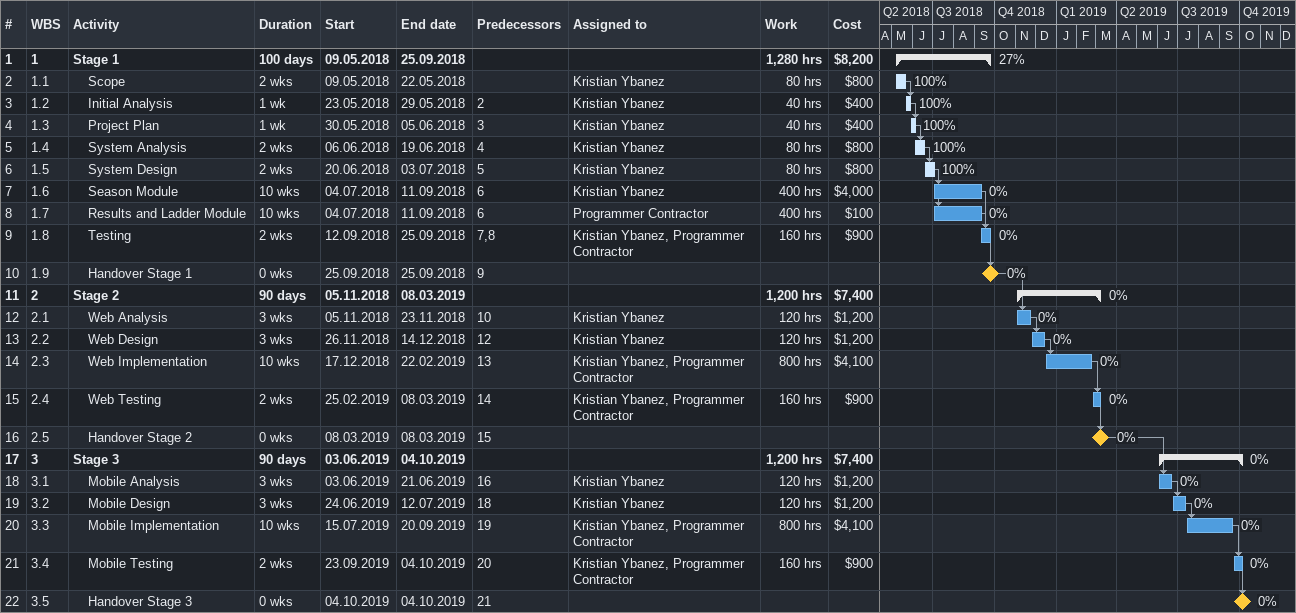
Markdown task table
| ID | WBS | Task | Duration | Start | Finish | Predecessors | Resources | % complete | Work (h) | Cost ($) |
|---|---|---|---|---|---|---|---|---|---|---|
| 1 | 1 | **Stage 1** | 100d | 2018-05-09 | 2018-09-25 |  |  | 27 | 1280 | 8200 |
| 2 | 1.1 | Scope | 2w | 2018-05-09 | 2018-05-22 |  | Kristian Ybanez | 100 | 80 | 800 |
| 3 | 1.2 | Initial Analysis | 1w | 2018-05-23 | 2018-05-29 | 2 | Kristian Ybanez | 100 | 40 | 400 |
| 4 | 1.3 | Project Plan | 1w | 2018-05-30 | 2018-06-05 | 3 | Kristian Ybanez | 100 | 40 | 400 |
| 5 | 1.4 | System Analysis | 2w | 2018-06-06 | 2018-06-19 | 4 | Kristian Ybanez | 100 | 80 | 800 |
| 6 | 1.5 | System Design | 2w | 2018-06-20 | 2018-07-03 | 5 | Kristian Ybanez | 100 | 80 | 800 |
| 7 | 1.6 | Season Module | 10w | 2018-07-04 | 2018-09-11 | 6 | Kristian Ybanez | 0 | 400 | 4000 |
| 8 | 1.7 | Results and Ladder Module | 10w | 2018-07-04 | 2018-09-11 | 6 | Programmer Contractor | 0 | 400 | 100 |
| 9 | 1.8 | Testing | 2w | 2018-09-12 | 2018-09-25 | 7, 8 | Kristian Ybanez, Programmer Contractor | 0 | 160 | 900 |
| 10 | 1.9 | Handover Stage 1 | 0w | 2018-09-25 | 2018-09-25 | 9 |  | 0 |  |  |
| 11 | 2 | **Stage 2** | 90d | 2018-11-05 | 2019-03-08 |  |  | 0 | 1200 | 7400 |
| 12 | 2.1 | Web Analysis | 3w | 2018-11-05 | 2018-11-23 | 10 | Kristian Ybanez | 0 | 120 | 1200 |
| 13 | 2.2 | Web Design | 3w | 2018-11-26 | 2018-12-14 | 12 | Kristian Ybanez | 0 | 120 | 1200 |
| 14 | 2.3 | Web Implementation | 10w | 2018-12-17 | 2019-02-22 | 13 | Kristian Ybanez, Programmer Contractor | 0 | 800 | 4100 |
| 15 | 2.4 | Web Testing | 2w | 2019-02-25 | 2019-03-08 | 14 | Kristian Ybanez, Programmer Contractor | 0 | 160 | 900 |
| 16 | 2.5 | Handover Stage 2 | 0w | 2019-03-08 | 2019-03-08 | 15 |  | 0 |  |  |
| 17 | 3 | **Stage 3** | 90d | 2019-06-03 | 2019-10-04 |  |  | 0 | 1200 | 7400 |
| 18 | 3.1 | Mobile Analysis | 3w | 2019-06-03 | 2019-06-21 | 16 | Kristian Ybanez | 0 | 120 | 1200 |
| 19 | 3.2 | Mobile Design | 3w | 2019-06-24 | 2019-07-12 | 18 | Kristian Ybanez | 0 | 120 | 1200 |
| 20 | 3.3 | Mobile Implementation | 10w | 2019-07-15 | 2019-09-20 | 19 | Kristian Ybanez, Programmer Contractor | 0 | 800 | 4100 |
| 21 | 3.4 | Mobile Testing | 2w | 2019-09-23 | 2019-10-04 | 20 | Kristian Ybanez, Programmer Contractor | 0 | 160 | 900 |
| 22 | 3.5 | Handover Stage 3 | 0w | 2019-10-04 | 2019-10-04 | 21 |  | 0 |  |  |
